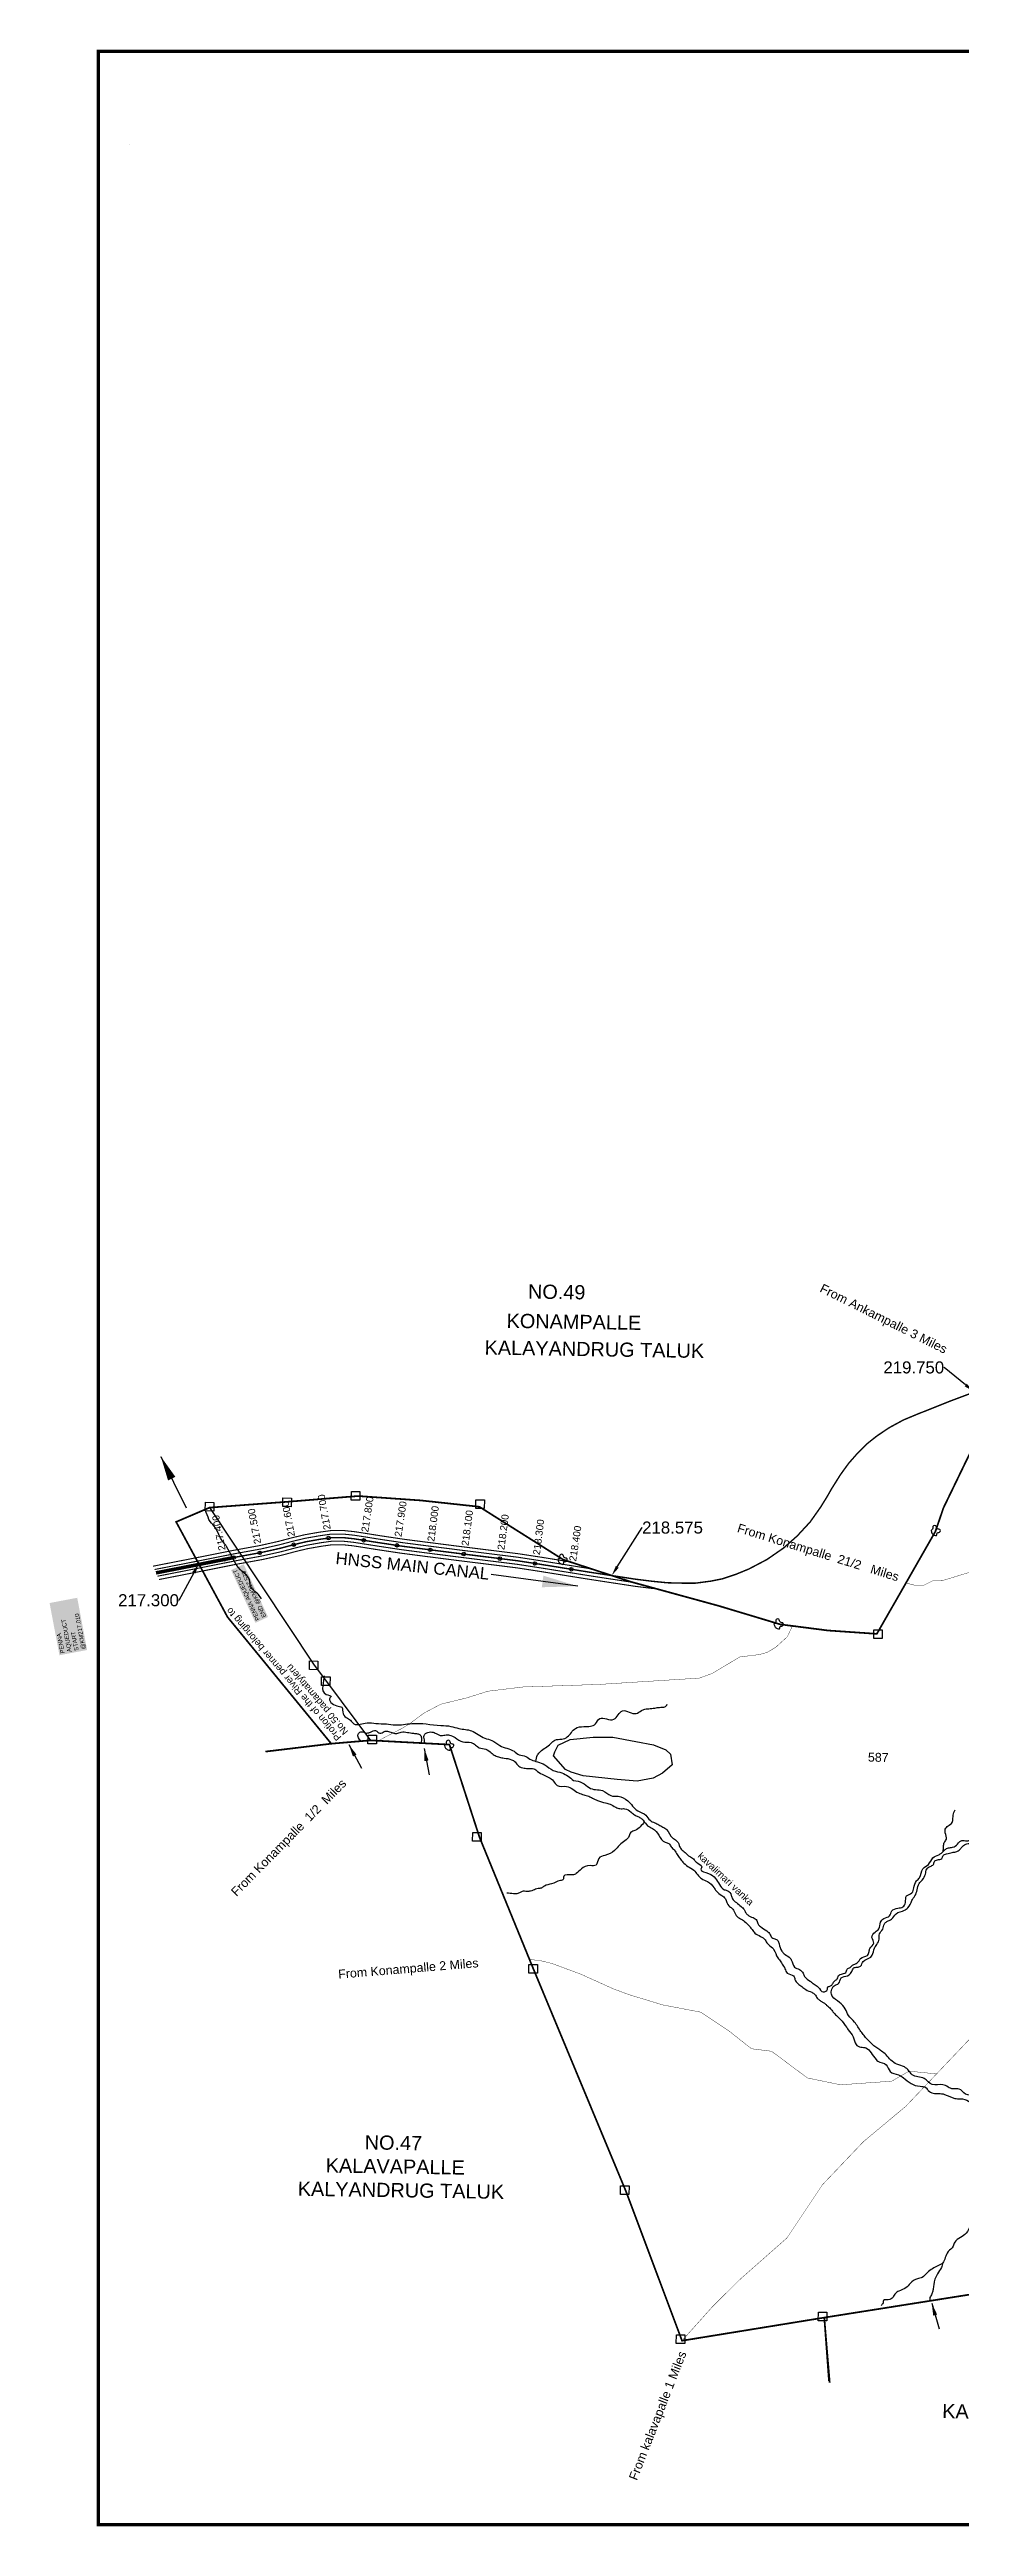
# Model space of a CAD drawing. Header units: feet. Extents: x 744761 to 763303, y 1620064 to 1627037.
# Drawn here: x 744761 to 747324, y 1620064 to 1627037 of the extents above; entities that cross this region are included whole.
import ezdxf
from ezdxf import colors
from ezdxf.entities.mleader import LeaderData, LeaderLine
from ezdxf.enums import TextEntityAlignment as Align
from ezdxf.math import Vec2, Vec3

# ---------------------------------------------------------------- set-up
doc = ezdxf.new("R2010")
doc.units = ezdxf.units.FT
doc.header["$LTSCALE"] = 15
doc.header["$MEASUREMENT"] = 0
doc.header["$PDMODE"] = 32
doc.header["$PDSIZE"] = 10
doc.linetypes.add('HIDDEN2', pattern=[0.1875, 0.125, -0.0625])
for name, color, linetype in [('CANAL1', 7, 'Continuous'), ('CSMark', 72, 'Continuous'), ('HILL', 17, 'Continuous'), ('PAPER SIZE', 10, 'Continuous'), ('PLOT', 7, 'Continuous'), ('PLOT NO', 7, 'Continuous'), ('ROADS', 6, 'Continuous'), ('STRUCTURE', 5, 'Continuous'), ('TANKS-STREAM', 4, 'Continuous'), ('TEXT', 1, 'Continuous'), ('VILLAGE STONES', 240, 'Continuous')]:
    doc.layers.add(name, color=color, linetype=linetype)
doc.layers.add('VILLAGE BOUNDRY', color=5, linetype='HIDDEN2', lineweight=100)
doc.styles.get("Standard").update_dxf_attribs({"font": 'arial.ttf'})
doc.linetypes.add('DOTS', pattern='A,1e-06,-3,["●",Standard,S=3,R=0,X=-1.25,Y=-1.25],-3', length=6.000001)
doc.dimstyles.get("Standard").update_dxf_attribs({"dimtxt": 0.18, "dimasz": 0.18, "dimexe": 0.18, "dimexo": 0.0625, "dimgap": 0.09, "dimtad": 0, "dimtih": 1, "dimtoh": 1, "dimdec": 4, "dimzin": 0, "dimdsep": 46, "dimtxsty": 'Standard', "dimcen": 0.09, "dimadec": 0, "dimazin": 0, "dimtfac": 1, "dimtdec": 4, "dimtofl": 0, "dimtmove": 0, "dimatfit": 3, "dimfxl": 1, "dimtolj": 1, "dimtzin": 0, "dimarcsym": 0})

msp = doc.modelspace()

# ---------------------------------------------------------------- linework, layer by layer
msp.add_point((745280.1, 1622791.4))
msp.add_point((745280.1, 1622791.4))
msp.add_point((745280.1, 1622791.4))
at = {"layer": 'CANAL1', "color": 1, "linetype": 'HIDDEN2', "ltscale": 5, "const_width": 4}
msp.add_lwpolyline([(745060.9, 1622748.2), (745192.4, 1622774), (745283.3, 1622792.1), (745352.7, 1622804.7), (745357.1, 1622805.5), (745410.9, 1622817.5), (745448.3, 1622827.5), (745483.4, 1622835.9), (745523.1, 1622842.9), (745554.1, 1622847.2), (745589.4, 1622847.2), (745617.3, 1622844.2), (745645.1, 1622840), (745646, 1622839.8), (745687.1, 1622833.3), (745754.9, 1622823.1), (745821.6, 1622814.4), (745907.8, 1622803.5), (745926.9, 1622801.1), (746078.3, 1622782.2), (746143.9, 1622772.1), (746278.9, 1622750.4), (746411.3, 1622730.2), (746458.3, 1622724.4), (746499.5, 1622720.3), (746540.8, 1622719.3), (746579.5, 1622719.3), (746622.6, 1622725), (746654.7, 1622731.4), (746693.6, 1622744.5), (746729.1, 1622759.1), (746780, 1622785.8), (746827, 1622818.3), (746865.3, 1622852.3), (746901.6, 1622891.6), (746930.7, 1622932.8), (746949.1, 1622962.5), (746961.5, 1622984.3), (746986.9, 1623024.8), (747002.9, 1623046.9), (747010.3, 1623057), (747032.4, 1623082.2), (747059.1, 1623109.5), (747088.4, 1623132.9), (747123.5, 1623156.6), (747163.7, 1623178.5), (747201.1, 1623194.1), (747298.5, 1623232.9), (747381.4, 1623264)], dxfattribs=at)
at = {"layer": 'CANAL1', "color": 1, "const_width": 3}
for points in [[(745052.7, 1622767), (745188.6, 1622793.6), (745279.5, 1622811.7), (745353.2, 1622825.1), (745406.1, 1622837), (745446, 1622847.6), (745479.4, 1622855.5), (745519.9, 1622862.6), (745552.7, 1622867.2), (745590.5, 1622867.2), (745619.9, 1622864.1), (745649.1, 1622859.6), (745690.2, 1622853), (745757.7, 1622842.9), (745824.2, 1622834.3), (745910.3, 1622823.3), (746081.1, 1622802), (746147, 1622791.9), (746225.2, 1622779.3)], [(745069.1, 1622729.4), (745196.3, 1622754.3), (745287, 1622772.4), (745361.1, 1622785.9), (745415.7, 1622798.1), (745455.8, 1622808.8), (745487.4, 1622816.3), (745526.2, 1622823.1), (745555.4, 1622827.2), (745588.4, 1622827.2), (745614.8, 1622824.4), (745642.9, 1622820.1), (745684.1, 1622813.5), (745752.2, 1622803.3), (745819.1, 1622794.6), (745905.3, 1622783.6), (746075.6, 1622762.4), (746140.7, 1622752.4), (746275.8, 1622730.7), (746408.6, 1622710.4), (746456.1, 1622704.5), (746469.6, 1622703.2)]]:
    msp.add_lwpolyline(points, dxfattribs=at)
at = {"layer": 'CANAL1', "color": 5, "const_width": 3}
for points in [[(745056.8, 1622757.6), (745190.5, 1622783.8), (745281.4, 1622801.9), (745355.2, 1622815.3), (745408.5, 1622827.3), (745448.4, 1622837.9), (745481.4, 1622845.7), (745521.5, 1622852.7), (745553.4, 1622857.2), (745590, 1622857.2), (745618.6, 1622854.1), (745647.5, 1622849.7), (745688.6, 1622843.1), (745756.3, 1622833), (745822.9, 1622824.4), (745909, 1622813.4), (746079.7, 1622792.1), (746145.4, 1622782), (746280.4, 1622760.3), (746285.5, 1622759.5)], [(745065, 1622738.8), (745194.4, 1622764.1), (745285.2, 1622782.2), (745359.1, 1622795.7), (745413.3, 1622807.8), (745453.3, 1622818.5), (745485.4, 1622826.1), (745524.6, 1622833), (745554.7, 1622837.2), (745588.9, 1622837.2), (745616.1, 1622834.3), (745644.4, 1622829.9), (745685.6, 1622823.4), (745753.6, 1622813.2), (745820.3, 1622804.5), (745906.5, 1622793.5), (746077, 1622772.3), (746142.3, 1622762.3), (746277.3, 1622740.6), (746403.3, 1622721.3)]]:
    msp.add_lwpolyline(points, dxfattribs=at)
at = {"layer": 'CSMark', "color": 3}
for p in [(745352.7, 1622804.7), (745448.3, 1622827.5), (745546.5, 1622846.1), (745645.1, 1622840), (745738.8, 1622825.5), (745832.8, 1622813), (745926.9, 1622801.1), (745182.1, 1622771.9), (745252.6, 1622785.9), (746028.4, 1622788.4), (746127.3, 1622774.7), (746229.5, 1622758.4)]:
    msp.add_point(p, dxfattribs=at)
at = {"layer": 'HILL'}
msp.add_lwpolyline([(744985.2, 1626768.4), (744985.2, 1626768.4), (744985.2, 1626768.4), (744985.2, 1626768.4)], close=True, dxfattribs=at)
msp.add_lwpolyline([(746183.5, 1622244.6), (746192.9, 1622262.7), (746226.5, 1622279.2), (746290.8, 1622286.1), (746346.7, 1622285.2), (746411.2, 1622273.1), (746460.6, 1622264.4), (746495.7, 1622249.9), (746508.6, 1622237.9), (746512.9, 1622208.1), (746486.3, 1622184.3), (746459.9, 1622170.5), (746414.6, 1622161.7), (746358.3, 1622166.2), (746262.9, 1622177.2), (746229.4, 1622187.2), (746213.3, 1622195), (746179.4, 1622233.2), (746183.5, 1622244.6)], dxfattribs=at)
at = {"layer": 'PAPER SIZE', "color": 5, "const_width": 10}
msp.add_lwpolyline([(744898.5, 1627031.8), (763123.1, 1627031.8), (763123.1, 1620068.6), (744898.5, 1620068.6)], close=True, dxfattribs=at)
at = {"layer": 'PLOT'}
msp.add_lwpolyline([(745211.5, 1622931.9), (745505.7, 1622488.7), (745540.9, 1622442), (745664.3, 1622276.7)], dxfattribs=at)
at = {"layer": 'ROADS', "linetype": 'DOTS', "ltscale": 0.5, "const_width": 1}
for points in [[(748151.6, 1623016.3), (748062.9, 1622998.4), (747949.5, 1622976.9), (747842.6, 1622944.7), (747797.6, 1622916.9), (747618.2, 1622852.4), (747540.3, 1622805.8), (747411.4, 1622768.6), (747276.7, 1622727.3), (747247.5, 1622726.5), (747222, 1622713.6), (747196.1, 1622713.3), (747171, 1622719.6)], [(746851.6, 1622598.8), (746837.4, 1622568.5), (746805.3, 1622539.2), (746780.5, 1622524.3), (746758.7, 1622518.2), (746703.6, 1622511.5), (746625.5, 1622464.8), (746589.6, 1622451.9), (746307.1, 1622434.1), (746092.8, 1622426.9), (745994.8, 1622415), (745934.8, 1622396.1), (745862.5, 1622378.5), (745815.9, 1622354.1), (745774.8, 1622323.6), (745752.5, 1622310), (745727.9, 1622297.4), (745686.3, 1622275.5)], [(747257.3, 1621337.6), (747179.8, 1621345.4), (747131.1, 1621317.1), (746986.7, 1621307), (746894, 1621326.2), (746792.9, 1621401.4), (746736.4, 1621408.5), (746674.4, 1621457.5), (746593.9, 1621511.4), (746486.7, 1621531.9), (746392.6, 1621560.5), (746348.7, 1621576.7), (746256.3, 1621618.4), (746175.4, 1621648.4), (746145.3, 1621655.8), (746111.7, 1621660.1)], [(747364.8, 1621451), (747171.2, 1621246.9), (747051.5, 1621146.9), (746936.3, 1621025.8), (746836.4, 1620875.9), (746705.1, 1620760), (746627.8, 1620683.6), (746541, 1620586.5)]]:
    msp.add_lwpolyline(points, dxfattribs=at)
at = {"layer": 'STRUCTURE', "color": 84, "const_width": 10}
msp.add_lwpolyline([(745280.1, 1622791.4), (745192.4, 1622774), (745060.9, 1622748.2)], dxfattribs=at)
at = {"layer": 'TANKS-STREAM'}
for points in [[(745357.3, 1622674.8), (745349.1, 1622687), (745327.6, 1622709), (745323.6, 1622729), (745299, 1622756.6), (745259.3, 1622822.5), (745240.3, 1622849.9), (745227.8, 1622875.8), (745213.2, 1622892.6), (745202.1, 1622918.5), (745197.7, 1622926.5)], [(745534, 1622458.7), (745530.1, 1622430), (745539.5, 1622406.2), (745553.3, 1622399.8), (745550.9, 1622397.2), (745569.3, 1622373.7), (745583.5, 1622370), (745587.7, 1622351.5), (745599.7, 1622338.8), (745610.4, 1622331), (745617.9, 1622323.6), (745654.8, 1622326.1), (745679.8, 1622324.3), (745709, 1622322.8), (745734.3, 1622320), (745780.6, 1622324.1), (745862.6, 1622318.6), (745890.7, 1622316.1), (745913.2, 1622310.2), (745948.9, 1622303.3), (745986.1, 1622282.6), (746006.2, 1622276.7), (746027.9, 1622262.1), (746068.4, 1622245.8), (746082.5, 1622236.2), (746101.6, 1622231.4), (746117.1, 1622221.7), (746134.4, 1622216.3), (746154.7, 1622207.6), (746178.8, 1622191.9), (746203.1, 1622184.9), (746235.8, 1622163.6)], [(746235.8, 1622163.6), (746260.3, 1622157.2), (746279.6, 1622143.5), (746297.6, 1622137.9), (746317.7, 1622135.3), (746340.5, 1622121), (746361.4, 1622119.2), (746388.1, 1622106.7), (746416.3, 1622078.4), (746439.4, 1622065.7), (746451.1, 1622051.8), (746464.1, 1622044.4), (746475.5, 1622038.9), (746486.7, 1622032.6), (746497.7, 1622025.4), (746514.8, 1622001.6), (746524.9, 1621995.2), (746533.2, 1621981), (746538.6, 1621970.4), (746549.9, 1621960.7), (746557, 1621953.3), (746564.8, 1621948.3), (746575.2, 1621940.6), (746581.4, 1621933.3), (746596.3, 1621920.9), (746594.3, 1621914.2), (746615.7, 1621902.3), (746634.9, 1621887.6), (746646.5, 1621871), (746660.2, 1621856.2), (746669.5, 1621853.3), (746679.7, 1621840.1), (746682.8, 1621830.8), (746693.9, 1621819.9), (746707.4, 1621809.2), (746715.6, 1621800.4), (746719.9, 1621792.5), (746725.9, 1621785.2), (746740.8, 1621777.7), (746751.4, 1621769.7), (746753.1, 1621764.2), (746761.9, 1621752.4), (746779.3, 1621740.3), (746789.1, 1621729.6), (746792.1, 1621723.2), (746801.7, 1621718.2), (746810.3, 1621713.2), (746814, 1621703.9), (746821.9, 1621683.3), (746828.2, 1621676.1), (746842.1, 1621666.6), (746848.2, 1621659.1), (746857.8, 1621638.1), (746871.5, 1621631.4), (746881.8, 1621621.3), (746885.9, 1621611.5), (746901.3, 1621599), (746908, 1621593.5), (746912.7, 1621590.5), (746924.1, 1621582), (746938.4, 1621568.4), (746950, 1621576.1), (746951.7, 1621582.4), (746959.2, 1621585.2), (746964.5, 1621590.8), (746970.8, 1621599.8), (746977.8, 1621605.3), (746983.7, 1621616.7), (746989.4, 1621618.4), (746995.1, 1621620.4), (747001.9, 1621622.8), (747005.6, 1621632.9), (747014, 1621637.3), (747018.8, 1621642), (747027, 1621646.6), (747039.4, 1621655.9), (747043.4, 1621662.8), (747062.7, 1621671.4), (747067.6, 1621682.1), (747069.8, 1621690.7), (747080.5, 1621705.4), (747075.5, 1621721.7), (747084.5, 1621737.1), (747095, 1621746.2), (747099.9, 1621764.6), (747109.3, 1621775.4), (747125.1, 1621782.7), (747131.6, 1621796.4), (747147.9, 1621804.2), (747162.4, 1621808), (747169.6, 1621820.1), (747172.8, 1621838.5), (747187.9, 1621847.5), (747193.3, 1621861.2), (747200.6, 1621880.8), (747209.4, 1621889.9), (747219, 1621915.1), (747234.2, 1621927), (747247, 1621945.9), (747263.2, 1621954.8), (747271.2, 1621959.3), (747281, 1621969.1), (747290.8, 1621973.7), (747302.4, 1621975.8), (747309.9, 1621978.4), (747322.4, 1621991.6), (747331.1, 1621994.9), (747346, 1621993.8), (747360.6, 1622004.8), (747376.1, 1622018.3), (747398.2, 1622030.2), (747412.6, 1622039.1), (747427, 1622046), (747438.8, 1622048.4), (747455.7, 1622050.7), (747472.7, 1622063.1), (747478.5, 1622070.7), (747490.8, 1622076.6), (747511.4, 1622090.6), (747521.3, 1622099.6), (747534.2, 1622112.6), (747544.3, 1622132.9), (747553.4, 1622160.3), (747566.8, 1622169.7), (747579.2, 1622191.6), (747589.4, 1622206.7), (747603, 1622216.4), (747619.7, 1622244.5), (747627.1, 1622257), (747649.1, 1622279.2), (747657.5, 1622301.1), (747682.2, 1622323.2), (747694.3, 1622344.6), (747706.6, 1622352.5), (747719, 1622363), (747742.1, 1622370.3), (747750.2, 1622372.9), (747778.8, 1622384.6), (747794.1, 1622382.1), (747804.9, 1622382.8), (747822.1, 1622390.2), (747830.7, 1622391.4), (747849.1, 1622387.5), (747862.8, 1622394.5), (747880.9, 1622402.3), (747894.9, 1622402.5), (747907.1, 1622402.8), (747918.9, 1622407.6), (747923.9, 1622412.4), (747938.4, 1622415.8), (747962.8, 1622422.6), (747971.8, 1622424.3)], [(746129.3, 1622217.6), (746134.7, 1622235.5), (746141.9, 1622244.5), (746172.1, 1622267.7), (746183.1, 1622277.4), (746202.7, 1622280.1), (746218.1, 1622286.3), (746241.2, 1622310.4), (746265, 1622315.4), (746297.6, 1622323.1), (746309.4, 1622338.1), (746328.7, 1622336.8), (746349, 1622336.1), (746373.5, 1622359.9), (746412.3, 1622352.2), (746427, 1622360.7), (746436.2, 1622364.3), (746451.8, 1622366.1), (746468.1, 1622368.2), (746481.3, 1622369.7), (746492.5, 1622370.8), (746499.4, 1622378.2)], [(745637.8, 1622274.3), (745629.3, 1622293.7), (745637.4, 1622300.6), (745654.3, 1622297.3), (745664.6, 1622300.1), (745678.9, 1622304.2), (745691.1, 1622296.7), (745703.1, 1622301.2), (745715.1, 1622302), (745727.6, 1622297.5), (745738.2, 1622296), (745750.9, 1622300.1), (745768.1, 1622299.2), (745785.4, 1622296.6), (745796.6, 1622295.4), (745804.2, 1622292), (745807.7, 1622283.9), (745806.9, 1622269)], [(745815.9, 1622268.5), (745816.2, 1622277.7), (745814.5, 1622285.3), (745817.7, 1622294.5), (745825.4, 1622299), (745840.6, 1622299.4), (745852.5, 1622294.2), (745860.6, 1622290.4), (745874, 1622291.6), (745886.8, 1622291.4), (745902.4, 1622284.5), (745923.8, 1622272.4), (745947.8, 1622270.3), (745960.1, 1622263.5), (745970.3, 1622255.9), (745988.9, 1622251.9), (746004.4, 1622241.3), (746015.5, 1622233.7), (746027.4, 1622229), (746040.6, 1622226.7), (746061.6, 1622222.2), (746071.1, 1622216.3), (746081.6, 1622204.2), (746096.8, 1622198.5), (746109.6, 1622197.1), (746124.1, 1622196.5), (746134.8, 1622188.9), (746151.6, 1622179.5), (746179.1, 1622162.2), (746189.3, 1622149.6), (746216.3, 1622147.1), (746249.4, 1622128.9), (746264.4, 1622123.5), (746278.4, 1622119.1), (746289.2, 1622114.2), (746303.2, 1622107.2), (746326, 1622100.6), (746338.4, 1622097.3), (746354.4, 1622088.2), (746366.3, 1622084.4), (746379.3, 1622084.2), (746397.9, 1622074.5), (746407.2, 1622067.1), (746417, 1622062.3), (746426.3, 1622056.9), (746431.9, 1622051.6), (746444.2, 1622035.9), (746458.1, 1622028.4), (746476, 1622009.3), (746493.4, 1621989.8), (746503.8, 1621986), (746510.4, 1621977.1), (746519.1, 1621968.1), (746527.4, 1621955.2), (746535.1, 1621944.7), (746543.2, 1621934.2), (746557.1, 1621922), (746574.1, 1621910.8), (746595.6, 1621887.6), (746612.6, 1621879), (746631.1, 1621861.5), (746637.2, 1621852.6), (746653.1, 1621839.9), (746662.9, 1621830.9), (746673, 1621810.4), (746681.2, 1621804.6), (746698.6, 1621777.9), (746707.4, 1621773.6), (746720.2, 1621764.1), (746731.5, 1621752.5), (746738.1, 1621744), (746745.8, 1621734), (746762.3, 1621724.9), (746774.6, 1621714.9), (746781.8, 1621704.3), (746795.6, 1621692.2), (746798.7, 1621688.5), (746810.3, 1621664.4), (746819.5, 1621652.8), (746823, 1621647), (746830.6, 1621633.9), (746837.2, 1621621.3), (746854.9, 1621613.4), (746858.9, 1621603.5), (746867.6, 1621590.9), (746877.8, 1621583.4), (746889.2, 1621574.9), (746906.2, 1621567.4), (746914.5, 1621561.5), (746921.6, 1621551), (746928.3, 1621545.2), (746935, 1621540.4), (746941.7, 1621536.6), (746947.8, 1621531.3), (746956.6, 1621523.4), (746964.2, 1621514.4), (746966.8, 1621510.8), (746975.5, 1621502.3), (746986.8, 1621491.2), (747004.6, 1621468), (747008.7, 1621461.7), (747022.9, 1621441.8), (747030.6, 1621420.4), (747044.2, 1621413.3), (747058.4, 1621410.8), (747072.9, 1621397.2), (747086.9, 1621378.2), (747091.9, 1621373.5), (747115.6, 1621363.5), (747126.4, 1621344.5), (747150.1, 1621334.9), (747163.8, 1621326.9), (747185.6, 1621310.5), (747210.7, 1621302.8), (747227.7, 1621298.8), (747234, 1621290.9), (747248.1, 1621283.3), (747263.3, 1621282.6), (747279.3, 1621280.1), (747309, 1621268.6), (747324.2, 1621267.4), (747347.4, 1621260.8), (747354.1, 1621251.9), (747366.4, 1621243.9), (747392.6, 1621241.2), (747410.4, 1621232.2), (747428.1, 1621219.6), (747451.5, 1621219.2), (747480.7, 1621203.1), (747499, 1621198.2), (747511.9, 1621197.1), (747527.3, 1621186.8), (747530.4, 1621179.4), (747522.9, 1621165.7), (747514.8, 1621150.7), (747517.3, 1621135), (747515.8, 1621123.1), (747508.1, 1621104), (747504.3, 1621094.9), (747498.1, 1621079.4), (747494, 1621056.5), (747488.7, 1621039.6), (747476.6, 1621029.2), (747463.1, 1621021.7), (747441, 1621015.6), (747430.5, 1620991.9), (747401.1, 1620967.5), (747391.7, 1620954.8), (747376.8, 1620940.4), (747352.3, 1620911), (747340.5, 1620889.2), (747324.7, 1620877), (747308.4, 1620863.5), (747304.1, 1620852.5), (747289.6, 1620837.2), (747281.9, 1620820.3), (747274.8, 1620805.7), (747260.9, 1620797.7), (747246.1, 1620789.2), (747231.6, 1620778.4), (747216.7, 1620764.8), (747203.3, 1620760.9), (747183.3, 1620747.9), (747171, 1620735.2), (747150.8, 1620726.1), (747141.5, 1620719.7), (747134.7, 1620708.9), (747121.4, 1620701.7), (747108.4, 1620699.7), (747106.6, 1620692.8), (747101.4, 1620685.8)], [(746434.9, 1622047.6), (746408.6, 1622023), (746397.1, 1622017.8), (746392.2, 1622007.7), (746365.5, 1621981.9), (746351.1, 1621966.6), (746323.9, 1621952.9), (746306.9, 1621944.4), (746299.1, 1621925.6), (746282.2, 1621923.9), (746257.8, 1621914.8), (746243.4, 1621901.6), (746232.6, 1621897.7), (746208.2, 1621894), (746206.7, 1621885.3), (746198.6, 1621882.1), (746173.9, 1621872.8), (746153.6, 1621866.4), (746145.5, 1621861), (746135.8, 1621859.6), (746122.1, 1621854.6), (746114.2, 1621852.1), (746104.8, 1621851.2), (746090.9, 1621851.4), (746083.3, 1621847.1), (746073.8, 1621844.6), (746066.5, 1621844.7), (746047.9, 1621846.6)], [(747731.3, 1621296.1), (747704.1, 1621295), (747688.9, 1621285.5), (747669.4, 1621282.7), (747650.3, 1621276.8), (747639, 1621268.6), (747631.9, 1621264.7), (747625.7, 1621263.5), (747619.9, 1621259.2), (747610, 1621250.9), (747595.8, 1621244.1), (747579.8, 1621241.7), (747569.1, 1621236.1), (747551.2, 1621222.7), (747541.3, 1621216.7), (747521.9, 1621220.5), (747511.8, 1621226.8), (747484.5, 1621230.8), (747466.5, 1621243.9), (747450.2, 1621247.7), (747428.6, 1621248.9), (747416.6, 1621251.3), (747399.6, 1621262.7), (747368.5, 1621278.7), (747338.4, 1621280.6), (747320.9, 1621295), (747304.6, 1621295.2), (747274.6, 1621307.2), (747245, 1621307.7), (747222.3, 1621324.8), (747188.8, 1621335.1), (747178.8, 1621346.7), (747166.6, 1621357.1), (747145.9, 1621364.9), (747128.4, 1621376.7), (747115.3, 1621391.5), (747102.7, 1621401.4), (747091.7, 1621408.7), (747053.1, 1621445.7), (747044.5, 1621456.9), (747026.5, 1621483.3), (747009.7, 1621502), (747000.2, 1621520.5), (746984.4, 1621539), (746963.9, 1621556.2), (746960.9, 1621568.9), (746966.5, 1621583.4), (746971.5, 1621587.7), (746981.3, 1621592), (746988.9, 1621608), (747007.1, 1621614), (747021.1, 1621630.7), (747023.8, 1621635.5), (747033.4, 1621638), (747043.5, 1621641.1), (747050.8, 1621654.4), (747072, 1621666.4), (747076.3, 1621672), (747082.5, 1621691.4), (747089, 1621701.8), (747095.8, 1621716.9), (747096.3, 1621731.7), (747106, 1621744.8), (747110.4, 1621760.1), (747117.2, 1621766.5), (747130.7, 1621773.6), (747143.2, 1621788.3), (747167.1, 1621798.2), (747176.2, 1621804.9), (747188, 1621826), (747191.1, 1621832), (747196.5, 1621838.8), (747208.2, 1621873.5), (747217.2, 1621883.5), (747225.9, 1621900.4), (747229.7, 1621914), (747238.9, 1621921.8), (747248.3, 1621927), (747251, 1621935.8), (747259.5, 1621940.4), (747271.9, 1621943.7), (747275.7, 1621952.4), (747285.5, 1621957), (747301.6, 1621961.1), (747311.1, 1621962.8), (747323.5, 1621970.2), (747330.1, 1621977.9), (747342.8, 1621985.2), (747356.2, 1621987.4), (747362.7, 1621989.6), (747368.8, 1621993), (747385.2, 1622010.7), (747399, 1622015.9), (747413, 1622019.9), (747419.8, 1622029.5), (747430.1, 1622036.5), (747436.8, 1622043.3), (747450, 1622049.5), (747450, 1622049.4)], [(747275.8, 1621963.9), (747276.8, 1621977.4), (747278.9, 1621988.9), (747284.9, 1621998.2), (747281.7, 1622016), (747281.9, 1622026.5), (747289.8, 1622035.7), (747301, 1622045.5), (747303.3, 1622057.5), (747306, 1622073.9), (747309.3, 1622081.1)], [(747275.1, 1620806), (747271.2, 1620792.7), (747259.6, 1620775), (747249.3, 1620743.8), (747247.5, 1620730.3), (747245.1, 1620721), (747242.8, 1620715.6), (747238.1, 1620705.6), (747239.2, 1620698.8)]]:
    msp.add_spline(points, degree=3, dxfattribs=at)
at = {"layer": 'VILLAGE BOUNDRY', "lineweight": -2, "ltscale": 15, "const_width": 4.88}
for points in [[(747566.6, 1620750.6), (746941.4, 1620651.6), (746941.4, 1620651.6), (746541, 1620586.5), (746383.8, 1621005.7), (746120.9, 1621637.7), (745971.3, 1622003.5), (745886.6, 1622264.7), (745664.3, 1622276.7), (745554, 1622267.3), (745262.2, 1622623.7), (745117.5, 1622891.7), (745211.5, 1622931.9), (745431.9, 1622948.4), (745629.5, 1622964.5), (745806.1, 1622952.1), (745970.7, 1622934.3), (746206.7, 1622785.4), (746396.4, 1622723.2), (746644.6, 1622655.2), (746817.4, 1622603.2), (746951.4, 1622586), (747089.2, 1622576.5), (747143.5, 1622671.4), (747253.9, 1622864.5), (747276.6, 1622931), (747355.3, 1623093.6)], [(747566.6, 1620750.6), (746941.4, 1620651.6), (746941.4, 1620651.6), (746541, 1620586.5), (746383.8, 1621005.7), (746120.9, 1621637.7), (745971.3, 1622003.5), (745886.6, 1622264.7), (745664.3, 1622276.7), (745554, 1622267.3), (745262.2, 1622623.7), (745117.5, 1622891.7), (745211.5, 1622931.9), (745431.9, 1622948.4), (745629.5, 1622964.5), (745806.1, 1622952.1), (745970.7, 1622934.3), (746206.7, 1622785.4), (746396.4, 1622723.2), (746644.6, 1622655.2), (746817.4, 1622603.2), (746951.4, 1622586), (747089.2, 1622576.5), (747143.5, 1622671.4), (747253.9, 1622864.5), (747276.6, 1622931), (747355.3, 1623093.6)], [(746941.2, 1620651.8), (746956.6, 1620468.2)], [(746941.4, 1620651.6), (746954.5, 1620473)]]:
    msp.add_lwpolyline(points, dxfattribs=at)
at = {"layer": 'VILLAGE BOUNDRY', "linetype": 'ByBlock', "lineweight": -2, "ltscale": 15, "const_width": 4.88}
msp.add_lwpolyline([(745554, 1622267.3), (745368.9, 1622245)], dxfattribs=at)
at = {"layer": 'VILLAGE STONES'}
for points in [[(745199.9, 1622947.1), (745223.8, 1622946.7), (745223.4, 1622922.3), (745199.5, 1622922.7)], [(745418, 1622959.3), (745441.9, 1622958.9), (745441.5, 1622934.5), (745417.6, 1622934.9)], [(745610.7, 1622977.2), (745634.6, 1622976.9), (745634.2, 1622952.4), (745610.3, 1622952.8)], [(745961, 1622954.1), (745985, 1622953.7), (745984.6, 1622929.3), (745960.7, 1622929.7)], [(747080.7, 1622588.1), (747104.6, 1622587.8), (747104.2, 1622563.3), (747080.3, 1622563.7)], [(745492.8, 1622500.4), (745516.7, 1622500), (745516.3, 1622475.6), (745492.4, 1622476)], [(745526.7, 1622455.9), (745550.7, 1622455.5), (745550.3, 1622431.1), (745526.4, 1622431.5)], [(745657.5, 1622291.7), (745681.4, 1622291.3), (745681, 1622266.9), (745657.1, 1622267.2)], [(745952.1, 1622017.4), (745976, 1622017), (745975.6, 1621992.6), (745951.7, 1621993)], [(746110.4, 1621645.6), (746134.3, 1621645.2), (746133.9, 1621620.8), (746110, 1621621.2)], [(746368.2, 1621022.6), (746392.1, 1621022.2), (746391.7, 1620997.8), (746367.8, 1620998.2)], [(746924.8, 1620667), (746948.7, 1620666.6), (746948.3, 1620642.2), (746924.4, 1620642.6)], [(746525.2, 1620603.5), (746549.1, 1620603.1), (746548.7, 1620578.7), (746524.8, 1620579.1)]]:
    msp.add_lwpolyline(points, close=True, dxfattribs=at)
for points in [[(747241.6, 1622867.1), (747246.1, 1622871.4), (747248.2, 1622880.2), (747255, 1622881), (747259.8, 1622872.2), (747267.5, 1622869.1), (747264, 1622861.4), (747259.6, 1622861.4), (747257, 1622853.6), (747250.7, 1622854.7), (747244.4, 1622859.7), (747241.6, 1622867.1)], [(746191.6, 1622786), (746196, 1622790.3), (746198.1, 1622799.1), (746205, 1622799.9), (746209.7, 1622791.1), (746217.5, 1622788), (746214, 1622780.3), (746209.6, 1622780.3), (746207, 1622772.5), (746200.7, 1622773.6), (746194.4, 1622778.6), (746191.6, 1622786)], [(746799.8, 1622603.9), (746804.2, 1622608.3), (746806.3, 1622617), (746813.2, 1622617.9), (746817.9, 1622609), (746825.7, 1622606), (746822.2, 1622598.2), (746817.8, 1622598.3), (746815.2, 1622590.5), (746808.9, 1622591.6), (746802.6, 1622596.6), (746799.8, 1622603.9)], [(745872.6, 1622262.5), (745877.1, 1622266.8), (745879.2, 1622275.6), (745886.1, 1622276.5), (745890.8, 1622267.6), (745898.6, 1622264.5), (745895, 1622256.8), (745890.6, 1622256.8), (745888.1, 1622249.1), (745881.7, 1622250.1), (745875.5, 1622255.1), (745872.6, 1622262.5)]]:
    msp.add_spline(points, degree=3, dxfattribs=at)

# ---------------------------------------------------------------- texts
at = {"layer": 'CSMark', "color": 1}
for s, rotation, p in [('217.600', 100.72861, (745442.4, 1622850.2)), ('217.700', 99.97982, (745542.9, 1622869.5)), ('217.800', 81.28067, (745648.1, 1622863.1)), ('217.900', 81.51259, (745741.7, 1622850)), ('217.400', 100.72861, (745247.1, 1622811.3)), ('217.500', 100.72861, (745347.3, 1622829.8)), ('218.000', 82.57848, (745834, 1622836.6)), ('218.100', 82.57848, (745930.3, 1622824.5)), ('218.200', 82.72661, (746031.1, 1622812.9)), ('218.300', 82.89571, (746131.1, 1622798.8)), ('218.400', 81.26942, (746233, 1622781))]:
    msp.add_text(s, height=20, rotation=rotation, dxfattribs=at).set_placement(p, align=Align.MIDDLE_LEFT)
at = {"layer": 'PLOT NO'}
for s, rotation, p in [('From Ankampalle 3 Miles ', 333.45032, (746926.7, 1623540.7)), ('From Konampalle  21/2   Miles', 342.84125, (746694.3, 1622863.8)), ('From Konampalle  1/2  Miles', 45.52644, (745287.2, 1621835.8)), ('From Konampalle 2 Miles', 4.69555, (745574.6, 1621605.7)), ('From kalavapalle 1 Miles ', 68.70088, (746413.8, 1620191.4))]:
    msp.add_text(s, height=25, rotation=rotation, dxfattribs=at).set_placement(p)
msp.add_text('587', height=25, rotation=359.0946, dxfattribs=at).set_placement((747093.3, 1622228.9), align=Align.MIDDLE_CENTER)
at = {"layer": 'STRUCTURE', "color": 5, "char_height": 12, "attachment_point": 1, "bg_fill": 1, "box_fill_scale": 1.3, "bg_fill_color": 7, "bg_fill_true_color": 16777215, "bg_fill_transparency": 4390977}
for s, insert, width, rotation in [('PENNA AQUEDUCT END @KM217.530', (745342.3, 1622612.3), 156.267, 114.74526), ('PENNA AQUEDUCT START @KM217.010', (744792.1, 1622520.5), 142.403, 100.72186)]:
    msp.add_mtext(s, dxfattribs=dict(at, insert=insert, width=width, rotation=rotation))
at = {"layer": 'TEXT'}
for s, height, rotation, p in [('NO.49', 40, 359.0946, (746107.4, 1623520.5)), ('KONAMPALLE ', 40, 359.0946, (746047.1, 1623438.1)), ('KALAYANDRUG TALUK ', 40, 359.0946, (745985.2, 1623362.8)), ('Protion of the River penner belonging to', 19.536, 130.43965, (745584, 1622285.7)), ('No.50 padamatiyleru', 19.536, 130.43965, (745603.3, 1622302.2)), ('kavalimari vanka', 19.536, 316.90976, (746583.3, 1621949))]:
    msp.add_text(s, height=height, rotation=rotation, dxfattribs=at).set_placement(p)
at = {"layer": 'TEXT', "char_height": 40, "width": 684.836, "attachment_point": 1, "rotation": 359.0946}
for s, insert in [('            NO.47\\P     KALAVAPALLE KALYANDRUG TALUK', (745462.3, 1621168.1)), ('\\pi257.3;NO. 47 \\P\\pi199.27;MANIREVU \\P\\pi54.178;KALYANDRUG TALUK', (747221.4, 1620542.8))]:
    msp.add_mtext(s, dxfattribs=dict(at, insert=insert))
at = {"layer": 'VILLAGE STONES'}
msp.add_text('HNSS MAIN CANAL', height=33.904, rotation=354.09544, dxfattribs=at).set_placement((745564.9, 1622773.3))

# ---------------------------------------------------------------- leaders
at = {"layer": 'PLOT', "color": 5}
for points, override in [([(745074.3, 1623076.2), (745145.4, 1622931.3)], {"dimasz": 70, "dimgap": 0.09, "dimtad": 0, "dimzin": 2, "dimtfill": 2, "dimtfillclr": 5}), ([(745603.6, 1622264.7), (745639.1, 1622198.6)], {"dimasz": 35, "dimgap": 0.09, "dimtad": 0, "dimzin": 2, "dimtfill": 2, "dimtfillclr": 5}), ([(745815.8, 1622253.7), (745829.2, 1622179.9)], {"dimasz": 35, "dimgap": 0.09, "dimtad": 0, "dimzin": 2, "dimtfill": 2, "dimtfillclr": 5}), ([(747243.5, 1620692.1), (747264.8, 1620620.1)], {"dimasz": 35, "dimgap": 0.09, "dimtad": 0, "dimzin": 2, "dimtfill": 2, "dimtfillclr": 5})]:
    msp.add_leader(points, dimstyle='Standard', override=override, dxfattribs=at)
at = {"layer": 'VILLAGE STONES'}
msp.add_leader([(746247.8, 1622710.6), (746004, 1622743.5)], dimstyle='Standard', override={"dimasz": 100, "dimgap": 0.09, "dimtad": 0, "dimtfill": 2, "dimtfillclr": 5}, dxfattribs=at)
at = {"layer": 'VILLAGE STONES', "color": 1}
ml = msp.add_multileader_mtext('Standard', dxfattribs=at)
ml.set_content('219.750', color=1)
ml.set_leader_properties()
ml.build(insert=Vec2(0, 0))
ml.multileader.update_dxf_attribs({"dogleg_length": 0.36, "arrow_head_size": 29.1})
ctx = ml.context
ctx.base_point, ctx.char_height, ctx.arrow_head_size, ctx.landing_gap_size, ctx.plane_origin, ctx.plane_x_axis, ctx.plane_y_axis = Vec3(747111, 1623326.3), 33.9, 29.1, 0.0872, Vec3(747108, 1623119.5), Vec3(1, -0.000721), Vec3(0.000721, 1)
ctx.text_align_type = 2
notes = []
notes.append((ctx, [(1, (1, 1, 0), (747278.8, 1623326.2), (-1, 0.000721), 1.354571079431283e-11, [(0, [(747361.7, 1623258.8)], 0, [])])]))
ctx.mtext.insert, ctx.mtext.text_direction, ctx.mtext.rotation, ctx.mtext.alignment, ctx.mtext.flow_direction = Vec3(747278.7, 1623343.5), Vec3(1, -0.000721), 6.282465, 3, 5
ml = msp.add_multileader_mtext('Standard', dxfattribs=at)
ml.set_content('218.575', color=1)
ml.set_leader_properties()
ml.build(insert=Vec2(0, 0))
ml.multileader.update_dxf_attribs({"dogleg_length": 0.36, "arrow_head_size": 29.1})
ctx = ml.context
ctx.base_point, ctx.char_height, ctx.arrow_head_size, ctx.landing_gap_size, ctx.plane_origin, ctx.plane_x_axis, ctx.plane_y_axis = Vec3(746428.6, 1622875.6), 33.9, 29.1, 0.0872, Vec3(746261.3, 1622733.8), Vec3(1, -0.000721), Vec3(0.000721, 1)
notes.append((ctx, [(0, (1, 1, 0), (746428.6, 1622875.6), (1, -0.000721), 1.354571079431283e-11, [(0, [(746343.3, 1622740.6)], 0, [])])]))
ctx.mtext.insert, ctx.mtext.text_direction, ctx.mtext.rotation, ctx.mtext.flow_direction = Vec3(746428.7, 1622892.8), Vec3(1, -0.000721), 6.282465, 5
ml = msp.add_multileader_mtext('Standard', dxfattribs=at)
ml.set_content('217.300', color=1)
ml.set_leader_properties()
ml.build(insert=Vec2(0, 0))
ml.multileader.update_dxf_attribs({"dogleg_length": 0.36, "arrow_head_size": 29.1})
ctx = ml.context
ctx.base_point, ctx.char_height, ctx.arrow_head_size, ctx.landing_gap_size, ctx.plane_origin, ctx.plane_x_axis, ctx.plane_y_axis = Vec3(744957.7, 1622670.9), 33.9, 29.1, 0.0872, Vec3(744981.1, 1622567.7), Vec3(1, -0.000721), Vec3(0.000721, 1)
ctx.text_align_type = 2
notes.append((ctx, [(1, (1, 1, 0), (745125.5, 1622670.8), (-1, 0.000721), 1.354571079431283e-11, [(0, [(745181.3, 1622774.1)], 0, [])])]))
ctx.mtext.insert, ctx.mtext.text_direction, ctx.mtext.rotation, ctx.mtext.alignment, ctx.mtext.flow_direction = Vec3(745125.4, 1622688.1), Vec3(1, -0.000721), 6.282465, 3, 5
for ctx, leaders in notes:
    for number, flags, end, landing, length, lines in leaders:
        leader = LeaderData()
        leader.index, (leader.has_last_leader_line, leader.has_dogleg_vector, leader.attachment_direction) = number, flags
        leader.last_leader_point, leader.dogleg_vector, leader.dogleg_length = Vec3(end), Vec3(landing), length
        for number, points, colour, breaks in lines:
            line = LeaderLine()
            line.index, line.vertices, line.color, line.breaks = number, Vec3.list(points), colors.encode_raw_color(colour), breaks
            leader.lines.append(line)
        ctx.leaders.append(leader)

doc.saveas('drawing.dxf')
